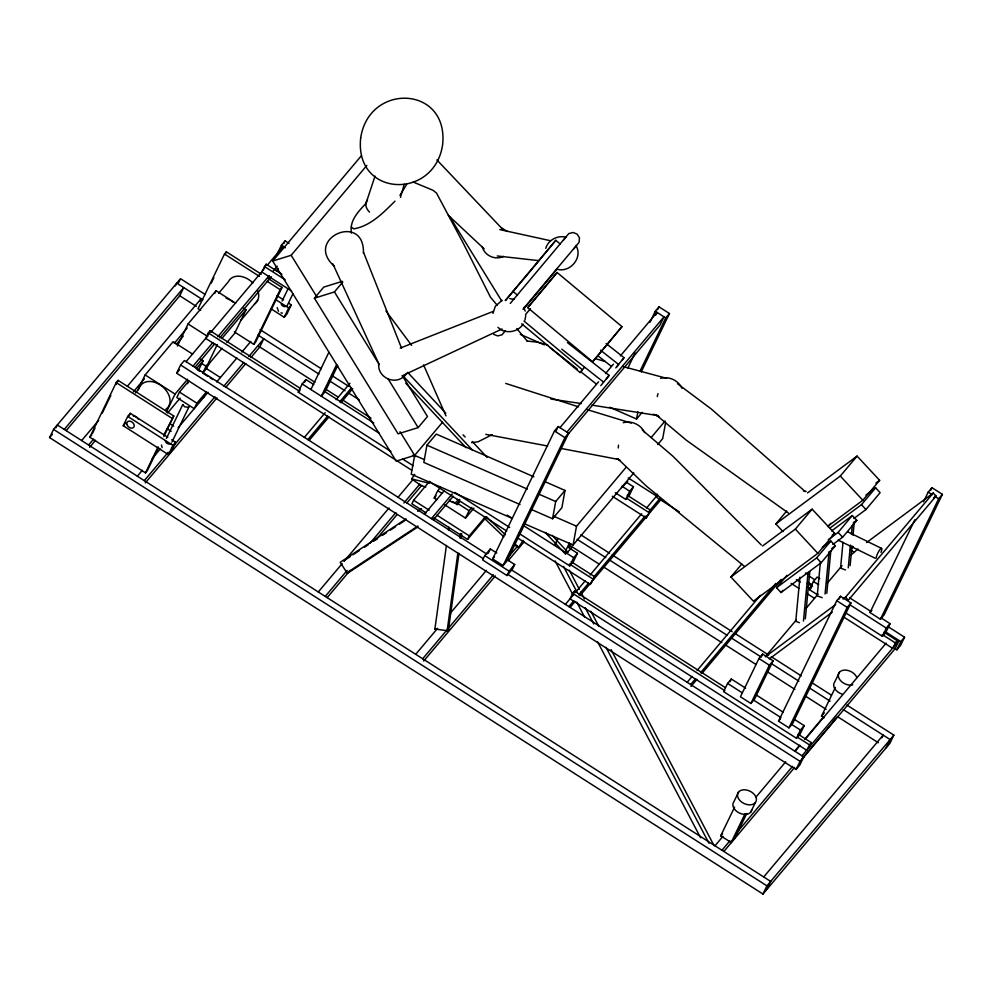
<?xml version="1.0" encoding="UTF-8"?>
<svg xmlns="http://www.w3.org/2000/svg" width="992" height="992" viewBox="0 0 992 992"><rect width="100%" height="100%" fill="white"/><g stroke="black" fill="none" stroke-linecap="round" stroke-linejoin="round"><path stroke-width="1.49" d="M351.503 233.108C348.973 220.695 358.769 211.085 366.532 202.852M799.924 577.27L795.758 621.314L799.465 622.703M803.458 621.042L807.922 573.959L809.794 571.739L805.33 618.822M820.384 562.402L817.222 595.82L822.17 597.668M825.071 594.034L829.101 551.502M826.795 593.34L830.825 550.808M843.002 542.289L840.559 568.118L845.506 569.966M848.259 567.846L850.417 545.067M851.434 534.428L852.289 525.314M850.132 565.626L852.004 545.885M853.008 535.246L854.31 521.581M458.998 553.35L448.31 630.85L434.893 629.04L446.425 545.464M448.52 530.261L448.942 527.223M447.144 630.738L457.833 553.238M459.941 538.048L460.561 533.485M461.094 538.16L461.726 533.597M363.432 253.245C364.771 211.135 302.87 238.75 334.515 266.402M442.519 422.27L414.644 455.378L411.234 474.188L512.033 518.308M533.894 476.805L436.282 434.087L426.944 445.172L423.82 462.421L520.019 504.519M492.962 313.435L495.306 306.33L502.014 300.316M524.942 320.069L525.772 315.518M531.34 509.466L552.556 518.754L555.694 501.506L565.018 490.432L545.216 481.765M565.018 490.432L561.894 507.681L552.556 518.754M524.818 523.888L573.091 545.017L576.501 526.206L626.274 467.096M609.683 407.253L636.566 419.008L637.868 411.829M665.582 422.704L662.693 438.625L657.708 444.528M400.458 197.396L404.252 184.239M365.899 203.62L375.026 176.105M566.023 236.902L563.344 240.3M545.774 248.335C548.204 239.754 557.963 234.968 566.345 237.237M846.92 705.089L893.866 735.134L889.911 743.33L762.972 894.052L49.6 437.608L53.568 429.412L180.494 278.69L205.282 294.537M55.974 427.713L57.3 424.985L770.672 881.429L766.704 889.626M158.571 447.429L147.349 470.654L145.477 472.874L89.801 437.249L116.225 382.59L118.098 380.37L173.774 415.995L163.866 436.492M92.33 433.665L94.972 428.197M102.238 413.168L110.831 395.411M116.114 384.474L118.098 380.37M175.448 285.857L176.762 283.117L202.852 299.807M178.523 282.782L179.837 280.054M137.776 390.141L145.13 374.939L173.129 341.682L192.646 354.181M171.715 439.791L175.584 442.271L171.095 451.558L168.479 454.658L123.244 425.717L127.732 416.429L130.349 413.317L167.834 437.311M129.059 415.983L130.349 413.317M177.37 346.072L188.071 323.95L216.07 290.706L235.588 303.192M199.801 301.444L201.128 298.704L127.447 386.186M261.318 274.189L226.362 251.819L224.49 254.039L198.065 308.686L200.657 310.347M211.172 283.241L213.813 277.785M225.035 254.547L226.362 251.819M214.731 293.471L216.07 290.706M511.649 569.991L803.743 756.884L799.788 765.092L796.055 769.519L176.638 373.19L180.606 364.994L184.338 360.555L486.874 554.131M166.371 412.052L175.063 394.084L187.612 379.18M187.5 383.718L188.815 380.99L179.478 392.063L176.836 397.532L194.234 408.667L196.887 403.198L206.212 392.113L203.571 397.581M300.117 388.269L210.18 330.72L208.32 332.94L205.679 338.396L411.618 470.171M208.196 334.812L210.18 330.72M145.477 472.874L158.026 446.908M163.978 434.62L173.774 415.995M198.388 370.512L203.062 360.84L200.458 359.166M166.408 438.439L182.801 404.513M206.584 365.155L202.752 373.079L206.485 368.652L209.672 362.043M201.426 363.283L206.634 366.606L217.322 344.484M171.976 441.998L189.026 406.72M168.479 454.658L172.968 445.371L175.584 442.271M281.827 274.226L266.178 264.219L261.677 271.907L291.66 291.09M266.178 264.219L263.537 269.688L210.837 332.27M243.387 308.19L245.991 309.851L234.633 333.362L226.908 342.525M289.044 243.375L285.138 240.87L281.406 245.297L277.438 253.493L279.31 251.286M283.811 243.598L285.138 240.87M281.827 249.141L283.142 246.413L267.294 265.236M234.323 331.886L253.754 344.311L280.166 289.664L282.038 287.444L267.79 278.33M282.038 287.444L255.614 342.104L253.754 344.311M282.137 301.01L288.04 288.796M287.048 305.933L292.95 293.719M271.287 308.971L284.22 317.242L288.709 307.942L291.326 304.842L288.734 303.192M291.326 304.842L286.837 314.129L284.22 317.242M390.91 451.472L298.22 392.162L302.188 383.966L305.92 379.539L313.757 384.549M304.606 382.267L305.92 379.539M310.893 389.534L328.91 352.259M336.685 364.461L321.334 396.217L325.066 391.778L337.739 365.552M429.536 481.331L413.602 500.253L411.891 503.8L426.126 512.914M436.79 499.732L434.186 498.071L437.745 490.693L440.547 487.37M452.278 501.444L457.225 504.606L459.767 499.36M444.627 504.742L465.508 518.109L469.067 510.731L471.87 507.408M433.901 517.886L467.567 539.425L469.278 535.878L485.212 516.956M496.756 553.028L490.346 548.936L484.741 555.582L482.633 559.947L506.986 575.534L512.591 568.887L514.699 564.51L507.011 559.6M488.225 553.3L490.346 548.936M492.64 558.93L554.491 430.974L558.223 426.535L568.664 433.219L506.813 561.174L503.08 565.601L492.64 558.93L494.5 556.71M556.202 430.714L558.223 426.535M503.08 565.601L564.932 437.658L568.664 433.219M506.986 575.534L509.107 571.169L514.699 564.51M627.725 368.305L635.128 353.003M649.909 322.412L655.29 311.277L659.023 306.85L669.464 313.522L641.229 371.938M657.684 309.628L659.023 306.85M655.712 315.121L657.039 312.393L620.384 355.905M557.789 538.805L554.578 545.451L556.438 543.244M640.187 370.81L665.731 317.961L669.464 313.522M565.018 552.135L569.52 542.822M568.751 547.708L570.673 543.715M518.841 533.324L569.755 565.899L573.711 557.702L577.443 553.276L569.619 548.254M577.443 553.276L573.488 561.472L569.755 565.899M725.375 687.642L574.554 591.145L572.682 593.365L570.04 598.833L806.67 750.237L811.183 742.549L798.176 734.229M573.227 593.873L574.554 591.145M615.313 492.726L625.754 499.41L629.709 491.201L633.454 486.774L626.919 482.596M633.454 486.774L629.486 494.971L625.754 499.41M517.204 537.726L590.203 584.437L594.704 576.749L571.243 561.745M594.704 576.749L590.203 584.437M657.237 494.14L655.91 496.868L679.322 511.847M612.312 496.26L646.201 517.936L650.702 510.26L627.242 495.244M650.702 510.26L646.201 517.936M745.637 688.175L731.315 679.012L727.582 683.438L723.627 691.647L796.502 738.284L800.234 733.844L804.202 725.648L793.786 718.989M730 681.74L731.315 679.012M758.942 658.514L740.441 696.793L750.882 703.464L754.614 699.038L773.115 660.759L762.674 654.088L758.942 658.514L769.383 665.198L773.115 660.759M761.36 656.816L762.674 654.088M750.882 703.464L769.383 665.198M817.296 594.679L809.484 589.682L813.452 581.486L817.185 577.046L819.789 578.72M738.606 791.976L733.981 801.536A9.994 6.845 25.8 0 0 739.573 813.142A9.994 6.845 25.8 0 0 751.762 809.782M746.778 813.477L734.886 838.066L731.154 842.506L720.713 835.822L734.588 807.128M778.534 721.159L836.764 600.706L840.497 596.279L850.925 602.95L792.707 723.404L788.975 727.843L778.534 721.159L780.394 718.94M839.158 599.044L840.497 596.279M731.154 842.506L745.029 813.8M788.975 727.843L847.193 607.389L850.925 602.95M750.684 812.225L755.309 802.664A9.994 6.845 25.8 0 0 746.666 790.041A9.994 6.845 25.8 0 0 738.904 799.254A9.994 6.845 25.8 0 0 755.309 802.664M796.502 738.284L800.47 730.075L804.202 725.648M839.406 672.278L834.78 681.851A9.994 6.845 25.8 0 0 842.196 694.152M923.54 501.791L928.227 492.094L931.959 487.667L942.4 494.338L884.17 614.792L880.437 619.231L869.996 612.548L914.847 519.783M824.129 717.799L821.512 716.125L835.388 687.431M930.62 490.432L931.959 487.667M796.055 769.519L800.011 761.323L803.743 756.884M808.542 748.018L811.183 742.549M880.437 619.231L938.668 498.778L942.4 494.338M845.928 612.994L882.372 636.318L886.34 628.122L890.072 623.683L880.958 617.855M890.072 623.683L886.104 631.879L882.372 636.318M762.972 894.052L766.928 885.856L893.866 735.134M884.046 632.276L897.053 640.596L892.54 648.272L843.138 616.664M894.412 646.052L897.053 640.596M894.238 648.16L896.855 649.822L900.81 641.626L904.555 637.199L887.592 626.349M904.555 637.199L900.587 645.395L896.855 649.822M881.851 737.85L883.178 735.109L763.704 876.978M886.166 747.77L890.134 739.573L843.188 709.528M406.646 184.487L399.937 195.35M425.828 486.936L421.426 485.844L411.692 478.938L414.73 474.325M514.65 545.116L518.63 547.361L523.181 540.454M600.817 385.64L609.088 375.385L567.35 342.525M606.422 378.994L609.088 375.385M615.759 367.908L624.03 357.653L606.137 343.567M622.244 360.059L624.03 357.653M527.732 307.656L557.07 272.478L621.972 326.628L592.633 361.795L527.732 307.656L552.668 277.872M557.07 272.478L553.474 276.892M592.633 361.795L621.972 326.628M573.76 248.905L579.092 242.333L579.452 237.807L577.121 234.112L573.054 232.488L568.825 233.542L510.26 303.416M505.25 300.539L555.805 240.337L560.381 244.144M533.894 266.836L555.805 240.337M521.718 323.826L580.134 372.558L584.362 367.486M522.945 309.244L576.364 245.52M556.549 269.712L524.706 307.88M49.6 437.608L52.402 434.285M64.257 429.437L183.731 287.568L179.763 295.777L66.266 430.54M81.654 440.56L98.58 420.472M89.801 437.249L91.673 435.029M88.61 445.024L93.595 439.109M133.412 391.815L144.373 378.82M174.232 343.356L187.178 327.98M218.612 293.322L228.47 281.629A17.484 12.561 40.1 0 1 252.886 282.956M89.627 447.305L95.604 440.212M135.42 392.931L139.413 388.194M176.241 344.46L183.21 336.189M123.244 425.717L125.86 422.617M186.074 361.671L207.861 335.804M176.638 373.19L179.44 369.867M424.588 459.718L414.644 455.378L396.18 461.144L272.701 261.045L361.311 155.831M193.031 366.122L212.846 342.6M217.794 336.722L269.303 275.565M273.259 270.866L277.227 266.154M195.015 367.263L214.818 343.74M219.778 337.863L271.287 276.706M276.235 270.828L278.219 268.472M272.701 261.045L291.177 255.279L366.842 165.441M196.304 368.863L203.062 360.84M221.861 338.52L245.991 309.851M240.957 320.218L257.697 300.328M167.561 413.007L180.11 398.102M206.634 366.606L222.084 348.266M137.33 476.185L142.315 470.282M152.272 458.453L160.233 449.004M178.151 427.726L208.022 392.262M216.665 381.982L236.89 357.976M241.874 352.061L250.827 341.422M144.299 480.649L168.181 452.278M172.174 447.541L214.979 396.713M223.944 386.074L243.846 362.427M248.831 356.512L263.76 338.78L259.805 346.989L250.84 357.628M145.303 482.93L216.988 397.817M225.953 387.178L245.855 363.531M403.087 377.01L427.478 416.516L418.14 427.602L398.127 433.851L314.414 298.195L323.752 287.11L342.327 281.306M314.414 298.195L334.428 291.946L342.823 281.964M298.22 392.162L300.092 389.955M304.383 437.373L325.19 412.684M336.09 399.739L349.953 383.272M307.867 439.605L327.682 416.082M339.562 401.971L351.453 387.86M309.194 440.361L328.997 416.838M340.888 402.727L352.768 388.616M505.598 300.44L532.927 268.001M525.549 314.501L530.41 308.748M318.283 591.976L342.178 563.605M344.174 561.236L388.976 508.04M397.928 497.401L412.87 479.669M325.24 596.428L347.15 570.412M370.041 543.232L395.932 512.492M403.893 503.031L419.827 484.121M327.261 597.531L350.151 570.338M376.042 539.611L396.949 514.774M406.906 502.956L421.836 485.224M434.186 498.071L436.046 495.851M424.44 514.191L444.255 490.668M431.408 518.642L452.203 493.954M433.38 519.783L453.195 496.26M457.225 504.606L459.842 501.506M580.134 372.558L582.081 370.252M465.508 518.109L473.903 508.127M559.959 427.651L598.598 381.784M605.529 373.55L613.453 364.138M467.567 539.425L486.477 516.968M616.739 366.904L618.599 364.684M566.928 432.103L663.995 316.845L660.027 325.041L565.936 436.778M415.722 654.311L437.621 628.308M449.574 614.122L486.402 570.388M422.679 658.775L493.371 574.839M507.309 558.285L517.266 546.468M423.696 661.056L495.38 575.943M508.326 560.579L524.247 541.657M636.566 419.008L642.159 412.362M651.174 437.534L665.111 420.992M573.091 545.017L633.814 472.911M545.439 532.642L565.539 554.156L571.702 547.906L569.582 545.65M627.7 481.418L621.538 487.667M565.378 604.364L573.302 594.964M575.286 592.608L585.193 580.853M590.141 574.963L641.65 513.806M646.598 507.929L657.498 494.996M568.862 606.596L573.81 600.718M578.758 594.84L588.665 583.073M593.625 577.195L645.122 516.038M649.09 511.326L659.978 498.393M570.177 607.352L575.124 601.474M580.084 595.597L661.304 499.15M762.563 545.997L812.126 509.169L834.669 533.386L817.867 553.338L753.436 601.202L730.893 576.997L741.756 564.088M783.01 531.625L775.843 523.925L786.718 511.016M730.893 576.997L795.324 529.12L812.126 509.169M775.843 523.925L840.286 476.048L857.076 456.097L879.631 480.314L862.829 500.266L828.134 526.045M687.171 682.298L692.118 676.42M697.078 670.542L760.467 595.262M690.655 684.53L695.603 678.64M700.563 672.762L775.831 583.383M690.978 686.464L696.93 679.408M701.877 673.531L781.113 579.44M822.318 547.361L830.837 541.037L835.338 545.873L821.153 562.724L781.039 592.534L776.525 587.686L786.929 575.335M827.948 526.628L830.788 523.255M781.039 592.534L782.924 590.29M776.525 587.686L816.652 557.876L830.837 541.037M828.382 539.611L838.116 532.394L852.302 515.542L856.815 520.391L842.617 537.23L832.896 544.459M829.833 528.166L861.453 504.68L875.638 487.841L880.14 492.677L865.954 509.528L853.802 518.556M809.484 589.682L811.357 587.462M853.219 546.58L850.417 549.903L854.335 552.408M766.27 655.625L796.179 620.112M806.149 608.27L818.115 594.072M827.092 583.42L842.047 565.651M851.012 554.999L857.944 548.96M845.519 597.196L933.249 493.024L936.076 496.05L848.334 600.222L845.519 597.196L843.051 599.032M869.996 612.548L871.869 610.328M720.713 835.822L722.585 833.602M821.512 716.125L824.315 712.802M714.984 845.804L722.957 836.343M755.805 797.332L785.676 761.868M794.629 751.229L799.614 745.314M804.586 739.412L823.509 716.943M795.051 751.328L799.998 745.438M804.958 739.561L886.178 643.114M721.953 850.256L729.914 840.794M736.882 832.524L792.633 766.32M802.007 755.78L899.074 640.522L895.106 648.718L802.007 759.264M832.896 721.705L835.686 718.369M723.962 851.359L794.642 767.424M801.61 759.153L837.459 716.596M505.25 330.981L501.902 334.85L497.662 335.916L493.607 334.292M523.144 324.136C517.898 332.382 504.953 334.49 497.972 327.31M394.99 201.153C383.358 212.66 370.475 226.126 353.685 228.854L351.342 227.019M807.513 492.925L857.076 456.097M875.911 483.079L879.631 480.314M865.904 495.07L875.638 487.841M831.631 530.906L852.302 515.542M832.189 535.221L834.669 533.386M853.157 523.094L856.815 520.391M831.693 548.588L835.338 545.873M866.586 542.55L933.249 493.024M933.608 497.885L936.076 496.05M765.278 656.816L835.636 604.537M769.333 658.924L832.288 612.151M403.967 376.427C394.605 385.206 378.051 377.506 378.634 364.684M406.05 518.915L340.206 562.315L346.952 572.768L348.118 572.88L417.83 526.926M417.657 511.252L421.538 508.698M343.951 560.728L350.412 556.475M352.991 554.764L359.451 550.51M364.61 547.113L368.478 544.558M373.649 541.148L377.518 538.594M382.689 535.196L386.558 532.642M390.426 530.088L395.597 526.69M399.466 524.136L404.624 520.726M346.952 572.768L417.954 525.971M492.181 434.657L478.082 441.787L471.584 442.63M502.039 328.984L401.896 375.931M400.247 348.093L493.049 311.463M503.638 256.407C495.12 260.474 484.456 255.7 482.174 246.462M188.641 407.402L184.624 406.77L182.863 404.724M660.635 378.374C668.881 375.906 678.416 380.457 681.95 388.256M623.298 422.704C631.544 420.248 641.092 424.799 644.614 432.586M434.893 629.04L436.058 629.151M497.228 255.973L538.495 260.598M526.95 341.012L537.59 342.203L547.882 345.129M550.932 399.044L581.362 403.57M592.013 405.145L658.242 415.648M556.648 269.105C569.879 273.42 583.37 257.61 575.93 245.458M509.739 298.617L514.079 299.299M280.972 312.877L282.385 313.1M803.458 490.978L806.136 491.4M547.646 446.016L485.758 434.335M561.286 448.483L618.81 459.507M499.77 229.586L550.51 240.721M411.692 478.938L429.313 483.265M622.852 366.507L666.612 378.324M594.915 358.546L605.207 361.485M587.289 409.659L631.309 423.125M505.709 383.42L578.547 406.844M805.454 573.029L807.922 573.959M413.168 182.044L432.946 190.253L436.492 193.031L462.892 242.507L490.47 297.216L497.302 305.362M520.279 334.341L544.335 344.869M653.319 414.21L658.998 416.702M426.944 445.172L527.397 489.13M538.718 494.078L555.694 501.506M553.784 516.262L576.501 526.206M501.456 227.875L507.383 231.446M616.478 458.639L620.236 460.375M847.875 531.91L881.628 548.44M838.587 540.342L875.043 558.186M655.29 311.277L665.731 317.961M928.227 492.094L932.145 494.599M934.749 496.273L938.668 498.778M849.722 597.866L870.554 611.196M809.36 576.29L814.568 579.626M813.452 581.486L818.66 584.809M849.896 604.798L886.34 628.122M281.406 245.297L285.312 247.802M808.232 582.391L812.138 584.896M836.764 600.706L847.193 607.389M885.162 631.619L900.81 641.626M807.339 583.184L812.535 586.52M796.378 579.588L800.271 582.081M808.071 587.066L810.675 588.74M882.186 634.483L895.181 642.804M628.221 477.946L656.915 496.298M554.491 430.974L564.932 437.658M791.132 583.383L798.932 588.38M806.732 593.365L814.531 598.362M621.885 486.192L629.709 491.201M264.318 266.439L285.175 279.781M626.684 498.294L648.842 512.48M224.49 254.039L259.458 276.408M267.22 281.368L280.166 289.664M277.103 295.74L283.563 299.882M275.788 299.671L288.709 307.942M260.053 329.592L321.346 368.813M331.787 375.484L348.738 386.334M580.878 534.862L609.559 553.226M612.176 554.888L732.158 631.656M734.762 633.33L768.676 655.03M771.28 656.692L801.276 675.887M811.704 682.558L831.271 695.082M257.957 335.073L318.916 374.071M329.356 380.754L345.005 390.761M348.911 393.266L359.352 399.95M577.146 539.301L605.827 557.653M609.745 560.158L727.111 635.264M731.03 637.769L761.025 656.952M771.454 663.636L798.845 681.157M809.274 687.828L830.143 701.183M179.329 295.492L196.28 306.342M258.875 346.394L314.96 382.28M325.388 388.951L338.433 397.296M342.339 399.801L371.033 418.153M569.259 544.992L599.255 564.188M603.173 566.692L721.854 642.63M725.76 645.122L755.755 664.318M767.498 671.832L794.877 689.353M805.318 696.024L826.187 709.379M837.918 716.894L878.342 742.76M324.198 391.232L373.798 422.964M544.806 532.394L548.725 534.899M302.188 383.966L379.204 433.256M413.143 454.968L415.76 456.642M507.135 515.108L512.356 518.444M522.809 525.128L573.711 557.702M208.32 332.94L299.559 391.319M569.383 563.952L592.844 578.968M402.653 458.986L413.106 465.67M454.869 492.404L509.702 527.484M188.071 323.95L207.588 336.449M429.871 481.852L506.776 531.055M437.745 490.693L441.663 493.198M457.324 503.217L469.067 510.731M756.053 694.834L783.382 712.318M727.582 683.438L741.904 692.602M753.61 700.104L780.952 717.588M791.356 724.247L800.47 730.075M572.682 593.365L724.805 690.692M797.618 737.279L809.311 744.769M413.602 500.253L429.139 510.186M436.914 515.158L469.278 535.878M206.299 368.528L220.398 377.555M197.433 369.681L200.136 371.417M202.566 372.967L207.7 376.241M210.254 377.89L212.821 379.527M484.741 555.582L509.107 571.169M180.606 364.994L483.129 558.57M507.916 574.418L800.011 761.323M179.478 392.063L196.887 403.198M145.13 374.939L175.063 394.084M116.225 382.59L171.901 418.215M169.781 423.609L173.625 426.076M167.326 428.866L171.17 431.322M127.732 416.429L172.968 445.371M53.568 429.412L766.928 885.856M788.342 512.988L686.476 440.324L656.468 415.102M677.486 383.718L711.301 409.002L805.281 491.61M600.532 350.213L618.425 364.3M598.176 355.967L611.295 366.296M561.757 349.172L603.496 382.032M549.853 347.411L577.282 369.012M580.853 371.826L596.353 384.028M744.161 566.134L646.214 485.968L617.966 458.837M512.876 291.313L517.44 295.132M524.012 321.061L582.428 369.793M642.196 429.92L673.084 456.382L761.298 544.968M448.347 215.351L484.146 248.843M486.824 517.092L505.461 534.837M514.24 543.182L518.63 547.361M484.133 518.122L503.874 536.895M463.016 434.88L465.186 436.988M436.889 159.923L503.279 229.908M445.78 413.168L407.687 372.397L403.942 376.836L472.725 450.43M472.229 441.477L487.047 457.324M552.098 535.358L567.97 552.346M405.753 383.185L466.079 447.714M840.286 476.048L862.829 500.266M861.453 504.68L865.954 509.528M838.116 532.394L842.617 537.23M795.324 529.12L817.867 553.338M816.652 557.876L821.153 562.724M516.807 328.625L527.546 341.422M385.95 310.955L411.593 345.328M449.711 216.678L501.716 300.973M334.428 291.946L379.13 364.386M388.07 378.87L418.14 427.602M291.177 255.279L317.167 297.402M400.024 431.681L414.644 455.378M278.529 311.314L277.177 307.607M569.272 570.14L579.353 589.322M580.791 592.063L584.4 598.92M590.872 611.246L598.796 626.324M611.047 649.624L714.029 845.581M563.518 566.444L577.195 592.484M585.119 607.55L593.762 623.993M606.013 647.292L708.995 843.262M555.111 560.951L573.116 595.2M576.724 602.057L584.635 617.136M597.606 641.799L700.588 837.756M332.866 263.909L379.18 364.634M523.652 307.52L525.227 311.079M423.572 364.882L445.954 415.846M162.13 447.628L161.436 445.036M363.518 252.29L401.574 348.217M839.207 540.256A5.828 1.327 -63.9 0 1 838.376 539.636M876.184 558.136A5.828 1.327 -63.9 0 1 880.09 549.394A5.828 1.327 -63.9 0 1 881.008 552.408M618.264 447.975A19.158 8.048 -76 0 1 618.512 445.148M657.287 396.577A19.158 7.39 -77.8 0 1 657.969 393.663M369.483 212.09A15.822 10.54 17.2 0 1 367.573 199.851M171.318 443.35A3.336 2.282 25.8 0 1 170.537 443.895M169.446 444.081A3.336 2.282 25.8 0 1 165.391 440.609M285.175 306.664A3.336 2.282 25.8 0 1 281.244 304.147M852.76 684.914A9.994 6.845 25.8 0 1 839.306 678.925A9.994 6.845 25.8 0 1 844.242 670.108A9.994 6.845 25.8 0 1 856.84 677.648M133.288 416.032A4.166 2.988 40.1 0 1 138.21 419.182M139.798 386.905A17.484 12.561 40.1 0 1 162.713 386.83A17.484 12.561 40.1 0 1 165.8 409.299M257.895 290.904A17.484 12.561 40.1 0 1 254.46 304.011M226.102 298.22A17.484 12.561 40.1 0 1 229.747 299.869M230.9 300.551A17.484 12.561 40.1 0 1 233.108 302.151M457.548 499.36A5.419 3.881 40.1 0 1 454.696 502.609A5.419 3.881 40.1 0 1 449.388 500.228M360.704 137.801C354.156 197.172 434.112 200.533 442.593 144.981C449.128 85.61 369.185 82.249 360.704 137.801M126.964 424.526A4.166 2.988 40.1 0 0 133.238 427.738A4.166 2.988 40.1 0 0 131.378 421.637A4.166 2.988 40.1 0 0 126.964 424.526"/></g></svg>
